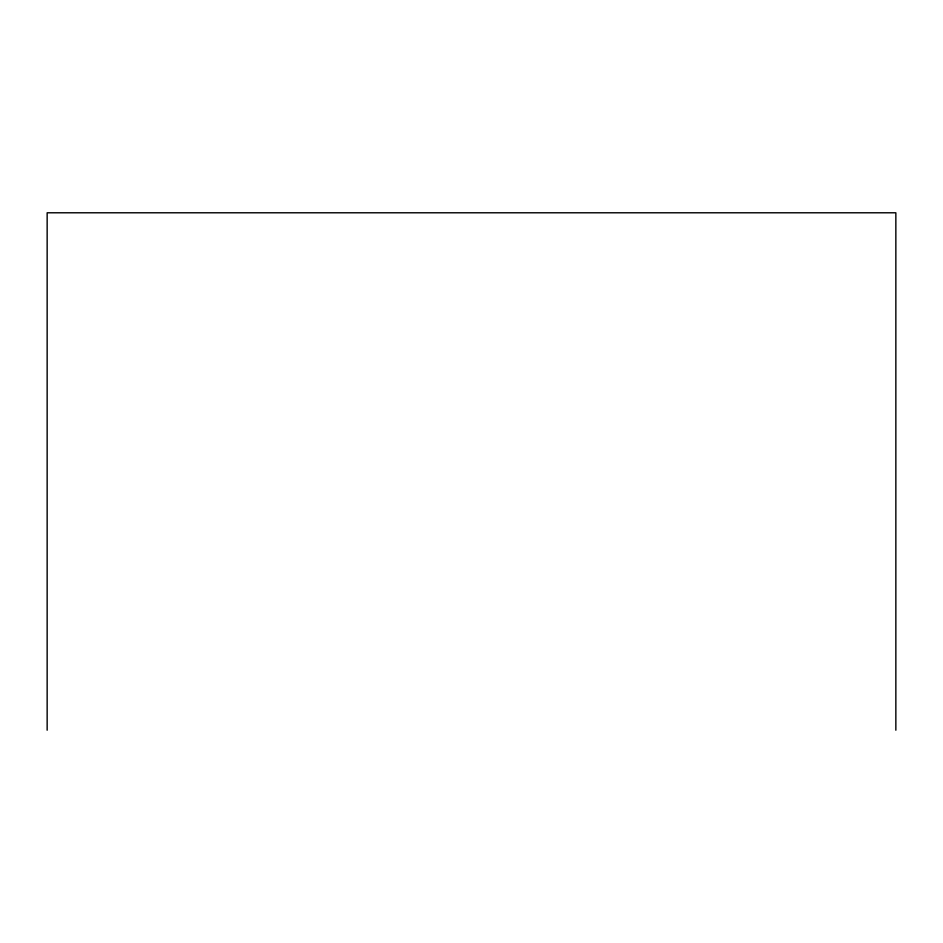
<?xml version="1.0" encoding="UTF-8"?>
<svg xmlns="http://www.w3.org/2000/svg" width="943" height="943" viewBox="0 0 943 943"><rect width="100%" height="100%" fill="white"/><g stroke="black" fill="none" stroke-linecap="round" stroke-linejoin="round"><path stroke-width="1.41" d="M895.85 730.212L895.85 212.788L47.15 212.788L47.15 730.212"/></g></svg>
